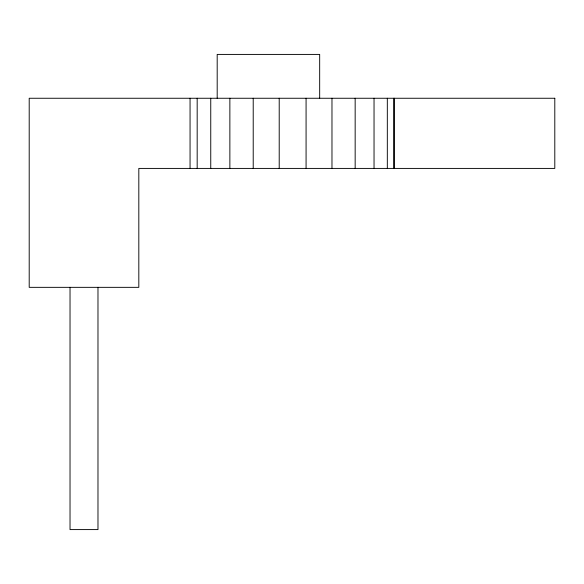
<?xml version="1.0" encoding="UTF-8"?>
<svg xmlns="http://www.w3.org/2000/svg" width="584" height="584" viewBox="0 0 584 584"><rect width="100%" height="100%" fill="white"/><g stroke="black" fill="none" stroke-linecap="round" stroke-linejoin="round"><path stroke-width="0.88" d="M394.112 98.258L394.112 168.411M393.944 98.258L393.944 168.411M387.323 98.258L387.323 168.411M374.037 98.258L374.037 168.411M355.16 98.258L355.16 168.411M331.975 98.258L331.975 168.411M319.674 98.258L319.674 54.414L217.19 54.414L217.19 98.258M306.074 98.258L306.074 168.411M279.21 98.258L279.21 168.411M253.215 98.258L253.215 168.411M229.87 98.258L229.87 168.411M210.751 98.258L210.751 168.411M197.173 98.258L197.173 168.411M190.056 98.258L190.056 168.411M97.981 287.343L97.981 529.586L70.029 529.586L70.029 287.343M554.8 98.258L29.2 98.258L29.2 287.343L138.817 287.343L138.817 168.411L554.8 168.411L554.8 98.258"/></g></svg>
